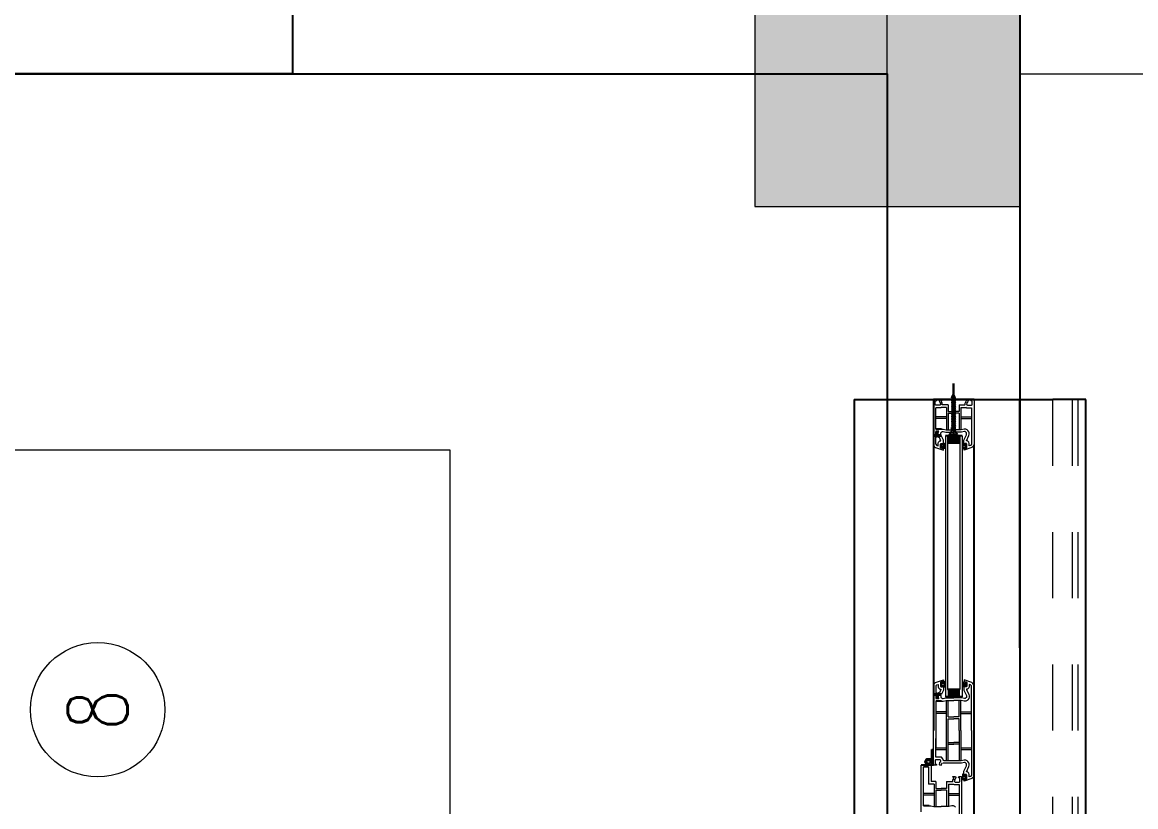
# Model space of a CAD drawing. Header units: metres. Extents: x -355 to 973, y -73 to 238.
# Drawn here: x 581.867 to 583.549, y 97.668 to 98.853 of the extents above; entities that cross this region are included whole.
import ezdxf

# ---------------------------------------------------------------- set-up
doc = ezdxf.new("R2010")
doc.units = ezdxf.units.M
doc.header["$LTSCALE"] = 3
doc.header["$MEASUREMENT"] = 0
for name, pattern in [('1', [30, 6, 6, 6, 6, 6]), ('202$0$HIDDEN', [0.375, 0.25, -0.125]), ('ACAD_ISO02W100', [15, 12, -3]), ('DASHED2', [0.375, 0.25, -0.125])]:
    doc.linetypes.add(name, pattern=pattern)
for name, color, linetype in [('01B', 10, 'Continuous'), ('4', 4, 'ACAD_ISO02W100'), ('5', 2, 'Continuous')]:
    doc.layers.add(name, color=color, linetype=linetype)
for name, color, linetype, lineweight in [('05', 21, 'Continuous', 5), ('15', 63, 'DASHED2', 15), ('alaem', 230, 'Continuous', 5)]:
    doc.layers.add(name, color=color, linetype=linetype, lineweight=lineweight)
doc.styles.add('Axe', font='romans.shx', dxfattribs={"width": 0.8, "height": 0.26})
doc.styles.get("Standard").update_dxf_attribs({"font": 'arial.ttf'})
doc.dimstyles.new('ahmad', dxfattribs={"dimtxt": 0.2, "dimasz": 0.1375, "dimexe": 0, "dimexo": 0.0625, "dimgap": 0.09, "dimtad": 0, "dimzin": 0, "dimdsep": 46, "dimtxsty": 'Standard', "dimblk": 'OBLIQUE', "dimcen": 0.09, "dimclrd": 245, "dimclrt": 61, "dimadec": 0, "dimazin": 0, "dimtfac": 1, "dimtofl": 0, "dimtmove": 0, "dimatfit": 3, "dimldrblk": 'OBLIQUE', "dimfxl": 0, "dimfxlon": 1, "dimtolj": 1, "dimtzin": 0, "dimlwd": 13, "dimarcsym": 0})

# ---------------------------------------------------------------- blocks, each defined once
blk = doc.blocks.new('tyhhy')
at = {"layer": '4', "linetype": '1'}
blk.add_lwpolyline([(266.0089, 183.29), (266.0089, 181.29), (263.6089, 181.29), (263.6089, 183.29)], close=True, dxfattribs=at)
blk = doc.blocks.new('fghhyh')
at = {"layer": 'alaem', "linetype": '1'}
h = blk.add_hatch(color=256, dxfattribs=at)
h.dxf.hatch_style = 1
h.paths.add_polyline_path([(280.3961, 190.2964), (280.3961, 190.6964), (279.9961, 190.6964), (279.9961, 190.2964)])
blk.add_lwpolyline([(279.9961, 190.6964), (279.9961, 190.2964), (280.3961, 190.2964), (280.3961, 190.6964)], close=True, dxfattribs=at)
blk = doc.blocks.new('_Oblique')
at = {"color": 0, "linetype": 'ByBlock', "lineweight": -2}
blk.add_line((-0.5, -0.5), (0.5, 0.5), dxfattribs=at)
blk = doc.blocks.new('*D813')
at = {"color": 245, "lineweight": 13, "transparency": 16777216}
for p, q in [((584.4788, 109.0516), (584.4788, 103.0313)), ((584.4788, 96.1745), (584.4788, 102.1948))]:
    blk.add_line(p, q, dxfattribs=at)
at = {"layer": 'Defpoints', "color": 0, "transparency": 16777216}
for p in [(583.3736, 109.0516), (583.3736, 96.1745), (584.4788, 96.1745)]:
    blk.add_point(p, dxfattribs=at)
at = {"color": 245, "lineweight": 13, "transparency": 16777216, "xscale": 0.1375, "yscale": 0.1375, "zscale": 0.1375}
for p, rotation in [((584.4788, 109.0516), 90), ((584.4788, 96.1745), 270)]:
    blk.add_blockref('_Oblique', p, dxfattribs=dict(at, rotation=rotation))
at = {"color": 61, "transparency": 16777216, "insert": (584.4788, 102.6131), "char_height": 0.2, "attachment_point": 5, "rotation": 90}
blk.add_mtext('\\A1;12.88', dxfattribs=at)
blk = doc.blocks.new('DSSSS')
at = {"layer": '05'}
for p, q in [((152.7604, -221.3864), (152.7604, -221.3872)), ((152.7604, -221.3872), (152.7664, -221.3872)), ((152.7664, -221.3872), (152.7664, -221.3863))]:
    blk.add_line(p, q, dxfattribs=at)
blk.add_lwpolyline([(152.7664, -221.3863), (152.7646, -221.3863), (152.7646, -221.384), (152.7657, -221.384), (152.7654, -221.383), (152.7617, -221.383), (152.7617, -221.3838), (152.7623, -221.3841), (152.763, -221.3847), (152.763, -221.3859), (152.7619, -221.3864), (152.7604, -221.3864)], dxfattribs=at)
blk = doc.blocks.new('ddd')
at = {"layer": '01B'}
for points in [[(1655.8293, 1003.8705), (1655.8184, 1003.8705), (1655.8184, 1003.889), (1655.8293, 1003.889)], [(1656.2018, 1003.8705), (1656.2127, 1003.8705), (1656.2127, 1003.889), (1656.2018, 1003.889)]]:
    blk.add_hatch(color=143, dxfattribs=at).paths.add_polyline_path(points)
at = {"layer": '01B', "color": 32}
for p in [(1655.7637, 1004.0793), (1655.7637, 1003.7293)]:
    blk.add_line(p, (1655.7637, 1004.0293), dxfattribs=at)
at = {"layer": '01B', "color": 143}
for p, q in [((1655.7637, 1003.9104), (1655.7637, 1003.8491)), ((1657.1951, 1003.9104), (1655.8322, 1003.9104)), ((1655.7608, 1003.8819), (1655.7555, 1003.8793)), ((1655.7608, 1003.8819), (1655.7587, 1003.8793)), ((1655.7621, 1003.8819), (1655.76, 1003.8793)), ((1655.7608, 1003.8819), (1655.7616, 1003.8813)), ((1655.7633, 1003.8819), (1655.7612, 1003.8793)), ((1655.7621, 1003.8819), (1655.7628, 1003.8813)), ((1655.7646, 1003.8819), (1655.7624, 1003.8793)), ((1655.7633, 1003.8819), (1655.7641, 1003.8813)), ((1655.7658, 1003.8819), (1655.7637, 1003.8793)), ((1655.7646, 1003.8819), (1655.7653, 1003.8813)), ((1655.7671, 1003.8819), (1655.7649, 1003.8793)), ((1655.7658, 1003.8819), (1655.7666, 1003.8813)), ((1655.7683, 1003.8819), (1655.7662, 1003.8793)), ((1655.7671, 1003.8819), (1655.7678, 1003.8813)), ((1655.7696, 1003.8819), (1655.7674, 1003.8793)), ((1655.7683, 1003.8819), (1655.769, 1003.8813)), ((1655.7708, 1003.8819), (1655.7687, 1003.8793)), ((1655.7696, 1003.8819), (1655.7703, 1003.8813)), ((1655.7721, 1003.8819), (1655.7699, 1003.8793)), ((1655.7708, 1003.8819), (1655.7715, 1003.8813)), ((1655.7733, 1003.8819), (1655.7712, 1003.8793)), ((1655.7721, 1003.8819), (1655.7728, 1003.8813)), ((1655.7745, 1003.8819), (1655.7724, 1003.8793)), ((1655.7733, 1003.8819), (1655.774, 1003.8813)), ((1655.7758, 1003.8819), (1655.7737, 1003.8793)), ((1655.7745, 1003.8819), (1655.7753, 1003.8813)), ((1655.777, 1003.8819), (1655.7749, 1003.8793)), ((1655.7758, 1003.8819), (1655.7765, 1003.8813)), ((1655.7783, 1003.8819), (1655.7762, 1003.8793)), ((1655.777, 1003.8819), (1655.7778, 1003.8813)), ((1655.7795, 1003.8819), (1655.7774, 1003.8793)), ((1655.7783, 1003.8819), (1655.779, 1003.8813)), ((1655.7808, 1003.8819), (1655.7786, 1003.8793)), ((1655.7795, 1003.8819), (1655.7803, 1003.8813)), ((1655.782, 1003.8819), (1655.7799, 1003.8793)), ((1655.7808, 1003.8819), (1655.7815, 1003.8813)), ((1655.7833, 1003.8819), (1655.7811, 1003.8793)), ((1655.782, 1003.8819), (1655.7827, 1003.8813)), ((1655.7845, 1003.8819), (1655.7824, 1003.8793)), ((1655.7833, 1003.8819), (1655.784, 1003.8813)), ((1655.7858, 1003.8819), (1655.7836, 1003.8793)), ((1655.7845, 1003.8819), (1655.7852, 1003.8813)), ((1655.787, 1003.8819), (1655.7849, 1003.8793)), ((1655.7858, 1003.8819), (1655.7865, 1003.8813)), ((1655.7882, 1003.8819), (1655.7861, 1003.8793)), ((1655.787, 1003.8819), (1655.7877, 1003.8813)), ((1655.7895, 1003.8819), (1655.7874, 1003.8793)), ((1655.7882, 1003.8819), (1655.789, 1003.8813)), ((1655.7907, 1003.8819), (1655.7886, 1003.8793)), ((1655.7895, 1003.8819), (1655.7902, 1003.8813)), ((1655.792, 1003.8819), (1655.7899, 1003.8793)), ((1655.7907, 1003.8819), (1655.7915, 1003.8813)), ((1655.7932, 1003.8819), (1655.7911, 1003.8793)), ((1655.792, 1003.8819), (1655.7927, 1003.8813)), ((1655.7945, 1003.8819), (1655.7923, 1003.8793)), ((1655.7932, 1003.8819), (1655.794, 1003.8813)), ((1655.7957, 1003.8819), (1655.7936, 1003.8793)), ((1655.7945, 1003.8819), (1655.7952, 1003.8813)), ((1655.797, 1003.8819), (1655.7948, 1003.8793)), ((1655.7957, 1003.8819), (1655.7965, 1003.8813)), ((1655.7982, 1003.8819), (1655.7961, 1003.8793)), ((1655.797, 1003.8819), (1655.7977, 1003.8813)), ((1655.7995, 1003.8819), (1655.7973, 1003.8793)), ((1655.7982, 1003.8819), (1655.7989, 1003.8813)), ((1655.8007, 1003.8819), (1655.7986, 1003.8793)), ((1655.7995, 1003.8819), (1655.8002, 1003.8813)), ((1655.8019, 1003.8819), (1655.7998, 1003.8793)), ((1655.8007, 1003.8819), (1655.8014, 1003.8813)), ((1655.8032, 1003.8819), (1655.8011, 1003.8793)), ((1655.8019, 1003.8819), (1655.8027, 1003.8813)), ((1655.8044, 1003.8819), (1655.8023, 1003.8793)), ((1655.8032, 1003.8819), (1655.8039, 1003.8813)), ((1655.8057, 1003.8819), (1655.8036, 1003.8793)), ((1655.8044, 1003.8819), (1655.8052, 1003.8813)), ((1655.8114, 1003.8819), (1655.8057, 1003.8819)), ((1655.8057, 1003.8819), (1655.8057, 1003.8793)), ((1655.8168, 1003.8855), (1655.8114, 1003.8819)), ((1655.8168, 1003.8855), (1655.8168, 1003.8803)), ((1655.8184, 1003.8923), (1655.8184, 1003.8672)), ((1655.8293, 1003.889), (1655.8293, 1003.8705)), ((1656.2018, 1003.889), (1656.2018, 1003.8705)), ((1656.2127, 1003.8923), (1656.2127, 1003.8672)), ((1655.7802, 1003.8793), (1655.7393, 1003.8793)), ((1655.7393, 1003.8793), (1655.8247, 1003.8793)), ((1655.7608, 1003.8768), (1655.7555, 1003.8793)), ((1655.7608, 1003.8768), (1655.7587, 1003.8793)), ((1655.7621, 1003.8768), (1655.76, 1003.8793)), ((1655.7608, 1003.8768), (1655.7616, 1003.8774)), ((1655.7633, 1003.8768), (1655.7612, 1003.8793)), ((1655.7621, 1003.8768), (1655.7628, 1003.8774)), ((1655.7646, 1003.8768), (1655.7624, 1003.8793)), ((1655.7633, 1003.8768), (1655.7641, 1003.8774)), ((1655.7658, 1003.8768), (1655.7637, 1003.8793)), ((1655.7646, 1003.8768), (1655.7653, 1003.8774)), ((1655.7671, 1003.8768), (1655.7649, 1003.8793)), ((1655.7658, 1003.8768), (1655.7666, 1003.8774)), ((1655.7683, 1003.8768), (1655.7662, 1003.8793)), ((1655.7671, 1003.8768), (1655.7678, 1003.8774)), ((1655.7696, 1003.8768), (1655.7674, 1003.8793)), ((1655.7683, 1003.8768), (1655.769, 1003.8774)), ((1655.7708, 1003.8768), (1655.7687, 1003.8793)), ((1655.7696, 1003.8768), (1655.7703, 1003.8774)), ((1655.7721, 1003.8768), (1655.7699, 1003.8793)), ((1655.7708, 1003.8768), (1655.7715, 1003.8774)), ((1655.7733, 1003.8768), (1655.7712, 1003.8793)), ((1655.7721, 1003.8768), (1655.7728, 1003.8774)), ((1655.7745, 1003.8768), (1655.7724, 1003.8793)), ((1655.7733, 1003.8768), (1655.774, 1003.8774)), ((1655.7758, 1003.8768), (1655.7737, 1003.8793)), ((1655.7745, 1003.8768), (1655.7753, 1003.8774)), ((1655.777, 1003.8768), (1655.7749, 1003.8793)), ((1655.7758, 1003.8768), (1655.7765, 1003.8774)), ((1655.7783, 1003.8768), (1655.7762, 1003.8793)), ((1655.777, 1003.8768), (1655.7778, 1003.8774)), ((1655.7795, 1003.8768), (1655.7774, 1003.8793)), ((1655.7783, 1003.8768), (1655.779, 1003.8774)), ((1655.7808, 1003.8768), (1655.7786, 1003.8793)), ((1655.7795, 1003.8768), (1655.7803, 1003.8774)), ((1655.782, 1003.8768), (1655.7799, 1003.8793)), ((1655.7808, 1003.8768), (1655.7815, 1003.8774)), ((1655.7833, 1003.8768), (1655.7811, 1003.8793)), ((1655.782, 1003.8768), (1655.7827, 1003.8774)), ((1655.7845, 1003.8768), (1655.7824, 1003.8793)), ((1655.7833, 1003.8768), (1655.784, 1003.8774)), ((1655.7858, 1003.8768), (1655.7836, 1003.8793)), ((1655.7845, 1003.8768), (1655.7852, 1003.8774)), ((1655.787, 1003.8768), (1655.7849, 1003.8793)), ((1655.7858, 1003.8768), (1655.7865, 1003.8774)), ((1655.7882, 1003.8768), (1655.7861, 1003.8793)), ((1655.787, 1003.8768), (1655.7877, 1003.8774)), ((1655.7895, 1003.8768), (1655.7874, 1003.8793)), ((1655.7882, 1003.8768), (1655.789, 1003.8774)), ((1655.7907, 1003.8768), (1655.7886, 1003.8793)), ((1655.7895, 1003.8768), (1655.7902, 1003.8774)), ((1655.792, 1003.8768), (1655.7899, 1003.8793)), ((1655.7907, 1003.8768), (1655.7915, 1003.8774)), ((1655.7932, 1003.8768), (1655.7911, 1003.8793)), ((1655.792, 1003.8768), (1655.7927, 1003.8774)), ((1655.7945, 1003.8768), (1655.7923, 1003.8793)), ((1655.7932, 1003.8768), (1655.794, 1003.8774)), ((1655.7957, 1003.8768), (1655.7936, 1003.8793)), ((1655.7945, 1003.8768), (1655.7952, 1003.8774)), ((1655.797, 1003.8768), (1655.7948, 1003.8793)), ((1655.7957, 1003.8768), (1655.7965, 1003.8774)), ((1655.7982, 1003.8768), (1655.7961, 1003.8793)), ((1655.797, 1003.8768), (1655.7977, 1003.8774)), ((1655.7995, 1003.8768), (1655.7973, 1003.8793)), ((1655.7982, 1003.8768), (1655.7989, 1003.8774)), ((1655.8007, 1003.8768), (1655.7986, 1003.8793)), ((1655.7995, 1003.8768), (1655.8002, 1003.8774)), ((1655.8019, 1003.8768), (1655.7998, 1003.8793)), ((1655.8007, 1003.8768), (1655.8014, 1003.8774)), ((1655.8032, 1003.8768), (1655.8011, 1003.8793)), ((1655.8019, 1003.8768), (1655.8027, 1003.8774)), ((1655.8044, 1003.8768), (1655.8023, 1003.8793)), ((1655.8032, 1003.8768), (1655.8039, 1003.8774)), ((1655.8057, 1003.8768), (1655.8036, 1003.8793)), ((1655.8044, 1003.8768), (1655.8052, 1003.8774)), ((1655.8057, 1003.8768), (1655.8057, 1003.8793)), ((1655.8114, 1003.8768), (1655.8057, 1003.8768)), ((1655.8168, 1003.8732), (1655.8114, 1003.8768)), ((1655.8168, 1003.8803), (1655.8147, 1003.8803)), ((1655.8147, 1003.8803), (1655.8147, 1003.8793)), ((1655.8147, 1003.8784), (1655.8147, 1003.8793)), ((1655.8168, 1003.8784), (1655.8147, 1003.8784)), ((1655.8168, 1003.8732), (1655.8168, 1003.8784)), ((1655.7637, 1003.8491), (1656.2637, 1003.8491)), ((1655.8082, 1003.8614), (1655.8082, 1003.8529)), ((1655.8119, 1003.8571), (1655.8119, 1003.8529)), ((1655.8123, 1003.8555), (1655.8122, 1003.8549)), ((1655.8174, 1003.8607), (1655.8174, 1003.8566)), ((1655.8174, 1003.8529), (1655.8174, 1003.8491)), ((1655.8189, 1003.8572), (1655.8178, 1003.8551)), ((1655.8181, 1003.8545), (1655.8189, 1003.8529)), ((1655.8189, 1003.8615), (1655.8189, 1003.8572)), ((1655.8189, 1003.8529), (1655.8189, 1003.8491)), ((1655.8209, 1003.8581), (1655.8193, 1003.8551)), ((1655.8193, 1003.8551), (1655.8204, 1003.8529)), ((1656.2065, 1003.8581), (1656.2081, 1003.8551)), ((1656.2081, 1003.8551), (1656.207, 1003.8529)), ((1656.2084, 1003.8615), (1656.2084, 1003.8572)), ((1656.2084, 1003.8572), (1656.2095, 1003.8551)), ((1656.2092, 1003.8545), (1656.2084, 1003.8529)), ((1656.2084, 1003.8529), (1656.2084, 1003.8491)), ((1656.2099, 1003.8607), (1656.2099, 1003.8566)), ((1656.2099, 1003.8529), (1656.2099, 1003.8491)), ((1656.215, 1003.8555), (1656.2152, 1003.8549)), ((1656.2154, 1003.8571), (1656.2154, 1003.8529)), ((1656.2192, 1003.8614), (1656.2192, 1003.8529)), ((1656.2921, 1003.8467), (1656.2921, 1003.8491)), ((1656.3159, 1003.8491), (1656.3159, 1003.8467)), ((1656.3159, 1003.8467), (1656.2921, 1003.8467)), ((1656.3159, 1003.8456), (1656.3159, 1003.8304)), ((1656.3185, 1003.8418), (1656.3185, 1003.8342)), ((1656.3774, 1003.8427), (1656.3774, 1003.8342))]:
    blk.add_line(p, q, dxfattribs=at)
for radius in [0.00477, 0.00274]:
    blk.add_circle((1656.3109, 1003.8416), radius, dxfattribs=at)
at = {"layer": '05', "color": 143}
for p, q in [((1655.7637, 1003.9064), (1655.7637, 1003.9104)), ((1655.7651, 1003.9057), (1655.7637, 1003.9064)), ((1655.7637, 1003.9013), (1655.7651, 1003.9014)), ((1655.7637, 1003.8972), (1655.7637, 1003.9013)), ((1655.7652, 1003.8989), (1655.7647, 1003.8984)), ((1655.7656, 1003.9063), (1655.7651, 1003.9057)), ((1655.7651, 1003.9014), (1655.7689, 1003.8999)), ((1655.7689, 1003.8971), (1655.7652, 1003.8989)), ((1655.7667, 1003.9078), (1655.7656, 1003.9073)), ((1655.7656, 1003.9073), (1655.7656, 1003.9063)), ((1655.771, 1003.9078), (1655.7667, 1003.9078)), ((1655.7687, 1003.8985), (1655.7678, 1003.899)), ((1655.7678, 1003.899), (1655.7683, 1003.8988)), ((1655.7683, 1003.8988), (1655.7687, 1003.8985)), ((1655.7689, 1003.8999), (1655.7702, 1003.8991)), ((1655.7702, 1003.8991), (1655.7715, 1003.8997)), ((1655.7716, 1003.9077), (1655.771, 1003.9078)), ((1655.7715, 1003.8997), (1655.7722, 1003.9006)), ((1655.7722, 1003.9067), (1655.7716, 1003.9077)), ((1655.7722, 1003.9006), (1655.7722, 1003.9067)), ((1655.7752, 1003.8982), (1655.776, 1003.8993)), ((1655.776, 1003.8993), (1655.776, 1003.9066)), ((1655.776, 1003.9066), (1655.8311, 1003.9066)), ((1655.7896, 1003.8904), (1655.7896, 1003.9066)), ((1655.7921, 1003.8904), (1655.7921, 1003.9066)), ((1655.8093, 1003.8999), (1655.8082, 1003.898)), ((1655.8103, 1003.9011), (1655.8093, 1003.8999)), ((1655.8122, 1003.9024), (1655.8103, 1003.9011)), ((1655.814, 1003.903), (1655.8122, 1003.9024)), ((1655.816, 1003.9031), (1655.814, 1003.903)), ((1655.818, 1003.9027), (1655.816, 1003.9031)), ((1655.8257, 1003.899), (1655.818, 1003.9027)), ((1655.8261, 1003.899), (1655.8257, 1003.899)), ((1655.8282, 1003.9026), (1655.8261, 1003.9005)), ((1655.8261, 1003.9005), (1655.8261, 1003.899)), ((1655.8301, 1003.9033), (1655.8282, 1003.9026)), ((1655.8334, 1003.9033), (1655.8301, 1003.9033)), ((1655.8311, 1003.9066), (1655.8323, 1003.9058)), ((1655.8323, 1003.9058), (1655.8328, 1003.9052)), ((1655.8328, 1003.9052), (1655.8334, 1003.9033)), ((1656.1945, 1003.9052), (1656.1939, 1003.9033)), ((1656.1939, 1003.9033), (1656.1973, 1003.9033)), ((1656.195, 1003.9058), (1656.1945, 1003.9052)), ((1656.1962, 1003.9066), (1656.195, 1003.9058)), ((1656.2637, 1003.9066), (1656.1962, 1003.9066)), ((1656.1973, 1003.9033), (1656.1992, 1003.9026)), ((1656.1992, 1003.9026), (1656.2012, 1003.9005)), ((1656.2012, 1003.9005), (1656.2012, 1003.899)), ((1656.2012, 1003.899), (1656.2017, 1003.899)), ((1656.2017, 1003.899), (1656.2093, 1003.9027)), ((1656.2093, 1003.9027), (1656.2113, 1003.9031)), ((1656.2113, 1003.9031), (1656.2133, 1003.903)), ((1656.2133, 1003.903), (1656.2152, 1003.9024)), ((1656.2152, 1003.9024), (1656.217, 1003.9011)), ((1656.217, 1003.9011), (1656.218, 1003.8999)), ((1656.218, 1003.8999), (1656.2192, 1003.898)), ((1656.2352, 1003.8904), (1656.2352, 1003.9066)), ((1656.2377, 1003.8904), (1656.2377, 1003.9066)), ((1656.2637, 1003.9104), (1656.3322, 1003.9104)), ((1656.2637, 1003.9066), (1656.3311, 1003.9066)), ((1656.2896, 1003.8904), (1656.2896, 1003.9066)), ((1656.2921, 1003.8904), (1656.2921, 1003.9066)), ((1656.3093, 1003.8999), (1656.3082, 1003.898)), ((1656.3103, 1003.9011), (1656.3093, 1003.8999)), ((1656.3122, 1003.9024), (1656.3103, 1003.9011)), ((1656.314, 1003.903), (1656.3122, 1003.9024)), ((1656.3138, 1003.8989), (1656.313, 1003.8983)), ((1656.3147, 1003.8992), (1656.3138, 1003.8989)), ((1656.316, 1003.9031), (1656.314, 1003.903)), ((1656.3157, 1003.8993), (1656.3147, 1003.8992)), ((1656.3168, 1003.899), (1656.3157, 1003.8993)), ((1656.318, 1003.9027), (1656.316, 1003.9031)), ((1656.3248, 1003.8951), (1656.3168, 1003.899)), ((1656.3257, 1003.899), (1656.318, 1003.9027)), ((1656.3261, 1003.899), (1656.3257, 1003.899)), ((1656.3282, 1003.9026), (1656.3261, 1003.9005)), ((1656.3261, 1003.9005), (1656.3261, 1003.899)), ((1656.3301, 1003.9033), (1656.3282, 1003.9026)), ((1656.3303, 1003.8993), (1656.3299, 1003.8989)), ((1656.3299, 1003.8989), (1656.3299, 1003.8964)), ((1656.3334, 1003.9033), (1656.3301, 1003.9033)), ((1656.3308, 1003.8995), (1656.3303, 1003.8993)), ((1656.3365, 1003.8995), (1656.3308, 1003.8995)), ((1656.3311, 1003.9066), (1656.3323, 1003.9058)), ((1656.3322, 1003.9104), (1656.3349, 1003.9087)), ((1656.3323, 1003.9058), (1656.3328, 1003.9052)), ((1656.3328, 1003.9052), (1656.3334, 1003.9033)), ((1656.3349, 1003.9087), (1656.3362, 1003.907)), ((1656.3362, 1003.907), (1656.3401, 1003.8953)), ((1656.3369, 1003.8993), (1656.3365, 1003.8995)), ((1656.3372, 1003.8989), (1656.3369, 1003.8993)), ((1656.3378, 1003.8966), (1656.3372, 1003.8989)), ((1655.764, 1003.897), (1655.7637, 1003.8972)), ((1655.7646, 1003.8971), (1655.764, 1003.897)), ((1655.7647, 1003.8984), (1655.7646, 1003.8971)), ((1655.7701, 1003.8971), (1655.7689, 1003.8971)), ((1655.7712, 1003.8971), (1655.7701, 1003.8971)), ((1655.7715, 1003.8967), (1655.7712, 1003.8971)), ((1655.7715, 1003.8878), (1655.7715, 1003.8967)), ((1655.7715, 1003.8878), (1655.7817, 1003.8878)), ((1655.7754, 1003.8979), (1655.7752, 1003.8982)), ((1655.7754, 1003.8904), (1655.7754, 1003.8979)), ((1655.7754, 1003.8904), (1655.8091, 1003.8904)), ((1655.7817, 1003.8878), (1655.7817, 1003.8797)), ((1655.7842, 1003.8878), (1655.8091, 1003.8878)), ((1655.7842, 1003.8878), (1655.7842, 1003.8797)), ((1655.8082, 1003.898), (1655.8081, 1003.8954)), ((1655.8081, 1003.8954), (1655.8091, 1003.891)), ((1655.8091, 1003.891), (1655.8091, 1003.8841)), ((1655.8091, 1003.8841), (1655.8091, 1003.8797)), ((1656.2192, 1003.8954), (1656.2182, 1003.891)), ((1656.2182, 1003.891), (1656.2182, 1003.8841)), ((1656.2637, 1003.8904), (1656.2182, 1003.8904)), ((1656.2431, 1003.8878), (1656.2182, 1003.8878)), ((1656.2182, 1003.8841), (1656.2182, 1003.8797)), ((1656.2192, 1003.898), (1656.2192, 1003.8954)), ((1656.2431, 1003.8878), (1656.2431, 1003.8797)), ((1656.2637, 1003.8878), (1656.2457, 1003.8878)), ((1656.2457, 1003.8878), (1656.2457, 1003.8797)), ((1656.2637, 1003.8904), (1656.3091, 1003.8904)), ((1656.2637, 1003.8878), (1656.3091, 1003.8878)), ((1656.2817, 1003.8878), (1656.2817, 1003.8797)), ((1656.2842, 1003.8878), (1656.2842, 1003.8797)), ((1656.3082, 1003.898), (1656.3081, 1003.8954)), ((1656.3081, 1003.8954), (1656.3091, 1003.891)), ((1656.3091, 1003.891), (1656.3091, 1003.8833)), ((1656.3091, 1003.8833), (1656.3091, 1003.865)), ((1656.3124, 1003.8976), (1656.3119, 1003.8969)), ((1656.3119, 1003.8969), (1656.3119, 1003.8958)), ((1656.3119, 1003.8958), (1656.3129, 1003.8914)), ((1656.313, 1003.8983), (1656.3124, 1003.8976)), ((1656.3129, 1003.8914), (1656.3129, 1003.8833)), ((1656.3129, 1003.8833), (1656.3129, 1003.8632)), ((1656.3312, 1003.8951), (1656.3248, 1003.8951)), ((1656.3296, 1003.8939), (1656.3296, 1003.8929)), ((1656.3296, 1003.8929), (1656.3373, 1003.8929)), ((1656.3299, 1003.8964), (1656.3313, 1003.8958)), ((1656.3316, 1003.8953), (1656.3312, 1003.8951)), ((1656.3313, 1003.8958), (1656.3316, 1003.8955)), ((1656.3316, 1003.8955), (1656.3316, 1003.8953)), ((1656.3362, 1003.8953), (1656.3362, 1003.8957)), ((1656.3362, 1003.8957), (1656.3369, 1003.8957)), ((1656.3401, 1003.8953), (1656.3362, 1003.8953)), ((1656.3369, 1003.8957), (1656.3375, 1003.8958)), ((1656.3373, 1003.8929), (1656.3373, 1003.894)), ((1656.3375, 1003.8958), (1656.3377, 1003.8962)), ((1656.3377, 1003.8962), (1656.3378, 1003.8966)), ((1656.3588, 1003.8717), (1656.3588, 1003.8879)), ((1656.3614, 1003.8717), (1656.3614, 1003.8879)), ((1655.7715, 1003.8716), (1655.7817, 1003.8716)), ((1655.7715, 1003.8716), (1655.7715, 1003.8628)), ((1655.7754, 1003.8691), (1655.8091, 1003.8691)), ((1655.7754, 1003.8691), (1655.7754, 1003.8615)), ((1655.7817, 1003.8716), (1655.7817, 1003.8797)), ((1655.7842, 1003.8716), (1655.7842, 1003.8797)), ((1655.7842, 1003.8716), (1655.8091, 1003.8716)), ((1655.7896, 1003.8691), (1655.7896, 1003.8529)), ((1655.7921, 1003.8691), (1655.7921, 1003.8529)), ((1655.8081, 1003.864), (1655.8091, 1003.8685)), ((1655.8091, 1003.8754), (1655.8091, 1003.8797)), ((1655.8091, 1003.8685), (1655.8091, 1003.8754)), ((1655.8119, 1003.8636), (1655.8129, 1003.868)), ((1655.8129, 1003.8754), (1655.8129, 1003.8797)), ((1655.8129, 1003.868), (1655.8129, 1003.8754)), ((1655.8296, 1003.8656), (1655.8296, 1003.8665)), ((1655.8296, 1003.8665), (1655.8373, 1003.8665)), ((1655.8373, 1003.8665), (1655.8373, 1003.8654)), ((1656.1977, 1003.8665), (1656.19, 1003.8665)), ((1656.19, 1003.8665), (1656.19, 1003.8654)), ((1656.1977, 1003.8656), (1656.1977, 1003.8665)), ((1656.2144, 1003.8754), (1656.2144, 1003.8797)), ((1656.2144, 1003.868), (1656.2144, 1003.8754)), ((1656.2154, 1003.8636), (1656.2144, 1003.868)), ((1656.2182, 1003.8754), (1656.2182, 1003.8797)), ((1656.2182, 1003.8685), (1656.2182, 1003.8754)), ((1656.2431, 1003.8716), (1656.2182, 1003.8716)), ((1656.3091, 1003.8691), (1656.2182, 1003.8691)), ((1656.2192, 1003.864), (1656.2182, 1003.8685)), ((1656.2352, 1003.8691), (1656.2352, 1003.8529)), ((1656.2377, 1003.8691), (1656.2377, 1003.8529)), ((1656.2431, 1003.8716), (1656.2431, 1003.8797)), ((1656.2457, 1003.8716), (1656.2457, 1003.8797)), ((1656.3091, 1003.8716), (1656.2457, 1003.8716)), ((1656.2817, 1003.8716), (1656.2817, 1003.8797)), ((1656.2842, 1003.8716), (1656.2842, 1003.8797)), ((1656.2896, 1003.8529), (1656.2896, 1003.8691)), ((1656.2921, 1003.8529), (1656.2921, 1003.8691)), ((1656.3408, 1003.8691), (1656.3509, 1003.8691)), ((1656.3446, 1003.8717), (1656.3783, 1003.8717)), ((1656.3509, 1003.8691), (1656.3509, 1003.861)), ((1656.3534, 1003.8691), (1656.3783, 1003.8691)), ((1656.3534, 1003.8691), (1656.3534, 1003.861)), ((1655.764, 1003.8625), (1655.7637, 1003.8623)), ((1655.7637, 1003.8623), (1655.7637, 1003.8581)), ((1655.7637, 1003.8581), (1655.7651, 1003.858)), ((1655.7651, 1003.8537), (1655.7637, 1003.8531)), ((1655.7637, 1003.8531), (1655.7637, 1003.8491)), ((1655.8174, 1003.8491), (1655.7637, 1003.8491)), ((1655.7646, 1003.8623), (1655.764, 1003.8625)), ((1655.7647, 1003.8611), (1655.7646, 1003.8623)), ((1655.7652, 1003.8606), (1655.7647, 1003.8611)), ((1655.7651, 1003.858), (1655.7689, 1003.8595)), ((1655.7656, 1003.8532), (1655.7651, 1003.8537)), ((1655.7689, 1003.8624), (1655.7652, 1003.8606)), ((1655.7656, 1003.8521), (1655.7656, 1003.8532)), ((1655.7667, 1003.8516), (1655.7656, 1003.8521)), ((1655.771, 1003.8516), (1655.7667, 1003.8516)), ((1655.7687, 1003.8609), (1655.7678, 1003.8604)), ((1655.7678, 1003.8604), (1655.7683, 1003.8606)), ((1655.7683, 1003.8606), (1655.7687, 1003.8609)), ((1655.7701, 1003.8623), (1655.7689, 1003.8624)), ((1655.7689, 1003.8595), (1655.7702, 1003.8603)), ((1655.7712, 1003.8623), (1655.7701, 1003.8623)), ((1655.7702, 1003.8603), (1655.7715, 1003.8597)), ((1655.7716, 1003.8517), (1655.771, 1003.8516)), ((1655.7715, 1003.8628), (1655.7712, 1003.8623)), ((1655.7715, 1003.8597), (1655.7722, 1003.8589)), ((1655.7722, 1003.8528), (1655.7716, 1003.8517)), ((1655.7722, 1003.8589), (1655.7722, 1003.8528)), ((1655.7754, 1003.8615), (1655.7752, 1003.8613)), ((1655.7752, 1003.8613), (1655.776, 1003.8601)), ((1655.776, 1003.8601), (1655.776, 1003.8529)), ((1655.8082, 1003.8529), (1655.776, 1003.8529)), ((1655.8082, 1003.8614), (1655.8081, 1003.864)), ((1655.8119, 1003.8626), (1655.8119, 1003.8636)), ((1655.8124, 1003.8618), (1655.8119, 1003.8626)), ((1655.814, 1003.8565), (1655.8119, 1003.8571)), ((1655.8174, 1003.8529), (1655.8119, 1003.8529)), ((1655.8143, 1003.8543), (1655.8122, 1003.8549)), ((1655.8144, 1003.8549), (1655.8123, 1003.8555)), ((1655.813, 1003.8611), (1655.8124, 1003.8618)), ((1655.8138, 1003.8605), (1655.813, 1003.8611)), ((1655.8147, 1003.8603), (1655.8138, 1003.8605)), ((1655.816, 1003.8563), (1655.814, 1003.8565)), ((1655.8165, 1003.8541), (1655.8143, 1003.8543)), ((1655.8164, 1003.8547), (1655.8144, 1003.8549)), ((1655.8157, 1003.8602), (1655.8147, 1003.8603)), ((1655.8168, 1003.8604), (1655.8157, 1003.8602)), ((1655.8174, 1003.8566), (1655.816, 1003.8563)), ((1655.8178, 1003.8551), (1655.8164, 1003.8547)), ((1655.8181, 1003.8545), (1655.8165, 1003.8541)), ((1655.8174, 1003.8607), (1655.8168, 1003.8604)), ((1655.8248, 1003.8643), (1655.8189, 1003.8615)), ((1655.8322, 1003.8491), (1655.8189, 1003.8491)), ((1655.8311, 1003.8529), (1655.8204, 1003.8529)), ((1655.8257, 1003.8605), (1655.8209, 1003.8581)), ((1655.8312, 1003.8643), (1655.8248, 1003.8643)), ((1655.8261, 1003.8605), (1655.8257, 1003.8605)), ((1655.8261, 1003.859), (1655.8261, 1003.8605)), ((1655.8282, 1003.8568), (1655.8261, 1003.859)), ((1655.8301, 1003.8561), (1655.8282, 1003.8568)), ((1655.8299, 1003.863), (1655.8313, 1003.8637)), ((1655.8299, 1003.8605), (1655.8299, 1003.863)), ((1655.8303, 1003.8601), (1655.8299, 1003.8605)), ((1655.8334, 1003.8561), (1655.8301, 1003.8561)), ((1655.8308, 1003.8599), (1655.8303, 1003.8601)), ((1655.8365, 1003.8599), (1655.8308, 1003.8599)), ((1655.8311, 1003.8529), (1655.8323, 1003.8536)), ((1655.8316, 1003.8641), (1655.8312, 1003.8643)), ((1655.8313, 1003.8637), (1655.8316, 1003.8639)), ((1655.8316, 1003.8639), (1655.8316, 1003.8641)), ((1655.8322, 1003.8491), (1655.8349, 1003.8507)), ((1655.8323, 1003.8536), (1655.8328, 1003.8543)), ((1655.8328, 1003.8543), (1655.8334, 1003.8561)), ((1655.8349, 1003.8507), (1655.8362, 1003.8524)), ((1655.8362, 1003.8524), (1655.8401, 1003.8641)), ((1655.8401, 1003.8641), (1655.8362, 1003.8641)), ((1655.8362, 1003.8641), (1655.8362, 1003.8638)), ((1655.8362, 1003.8638), (1655.8369, 1003.8638)), ((1655.8369, 1003.8602), (1655.8365, 1003.8599)), ((1655.8369, 1003.8638), (1655.8375, 1003.8637)), ((1655.8372, 1003.8605), (1655.8369, 1003.8602)), ((1655.8378, 1003.8628), (1655.8372, 1003.8605)), ((1655.8375, 1003.8637), (1655.8377, 1003.8632)), ((1655.8377, 1003.8632), (1655.8378, 1003.8628)), ((1656.1911, 1003.8524), (1656.1872, 1003.8641)), ((1656.1872, 1003.8641), (1656.1911, 1003.8641)), ((1656.1896, 1003.8632), (1656.1895, 1003.8628)), ((1656.1895, 1003.8628), (1656.1902, 1003.8605)), ((1656.1899, 1003.8637), (1656.1896, 1003.8632)), ((1656.1904, 1003.8638), (1656.1899, 1003.8637)), ((1656.1902, 1003.8605), (1656.1905, 1003.8602)), ((1656.1911, 1003.8638), (1656.1904, 1003.8638)), ((1656.1905, 1003.8602), (1656.1908, 1003.8599)), ((1656.1908, 1003.8599), (1656.1965, 1003.8599)), ((1656.1911, 1003.8641), (1656.1911, 1003.8638)), ((1656.1924, 1003.8507), (1656.1911, 1003.8524)), ((1656.1951, 1003.8491), (1656.1924, 1003.8507)), ((1656.1945, 1003.8543), (1656.1939, 1003.8561)), ((1656.1939, 1003.8561), (1656.1973, 1003.8561)), ((1656.195, 1003.8536), (1656.1945, 1003.8543)), ((1656.1962, 1003.8529), (1656.195, 1003.8536)), ((1656.1951, 1003.8491), (1656.2084, 1003.8491)), ((1656.1957, 1003.8641), (1656.1961, 1003.8643)), ((1656.1957, 1003.8639), (1656.1957, 1003.8641)), ((1656.196, 1003.8637), (1656.1957, 1003.8639)), ((1656.1974, 1003.863), (1656.196, 1003.8637)), ((1656.1961, 1003.8643), (1656.2025, 1003.8643)), ((1656.1962, 1003.8529), (1656.207, 1003.8529)), ((1656.1965, 1003.8599), (1656.197, 1003.8601)), ((1656.197, 1003.8601), (1656.1974, 1003.8605)), ((1656.1973, 1003.8561), (1656.1992, 1003.8568)), ((1656.1974, 1003.8605), (1656.1974, 1003.863)), ((1656.1992, 1003.8568), (1656.2012, 1003.859)), ((1656.2012, 1003.859), (1656.2012, 1003.8605)), ((1656.2012, 1003.8605), (1656.2017, 1003.8605)), ((1656.2017, 1003.8605), (1656.2065, 1003.8581)), ((1656.2025, 1003.8643), (1656.2084, 1003.8615)), ((1656.2092, 1003.8545), (1656.2109, 1003.8541)), ((1656.2095, 1003.8551), (1656.2109, 1003.8547)), ((1656.2099, 1003.8607), (1656.2106, 1003.8604)), ((1656.2099, 1003.8566), (1656.2113, 1003.8563)), ((1656.2099, 1003.8529), (1656.2154, 1003.8529)), ((1656.2099, 1003.8491), (1656.2637, 1003.8491)), ((1656.2106, 1003.8604), (1656.2116, 1003.8602)), ((1656.2109, 1003.8547), (1656.2129, 1003.8549)), ((1656.2109, 1003.8541), (1656.213, 1003.8543)), ((1656.2113, 1003.8563), (1656.2133, 1003.8565)), ((1656.2116, 1003.8602), (1656.2126, 1003.8603)), ((1656.2126, 1003.8603), (1656.2135, 1003.8605)), ((1656.2129, 1003.8549), (1656.215, 1003.8555)), ((1656.213, 1003.8543), (1656.2152, 1003.8549)), ((1656.2133, 1003.8565), (1656.2154, 1003.8571)), ((1656.2135, 1003.8605), (1656.2143, 1003.8611)), ((1656.2143, 1003.8611), (1656.2149, 1003.8618)), ((1656.2149, 1003.8618), (1656.2154, 1003.8626)), ((1656.2154, 1003.8626), (1656.2154, 1003.8636)), ((1656.2192, 1003.8614), (1656.2192, 1003.864)), ((1656.2192, 1003.8529), (1656.2896, 1003.8529)), ((1656.3159, 1003.8491), (1656.2637, 1003.8491)), ((1656.3038, 1003.8529), (1656.2754, 1003.8529)), ((1656.3064, 1003.8635), (1656.3038, 1003.8611)), ((1656.3038, 1003.8611), (1656.3038, 1003.8529)), ((1656.3087, 1003.8641), (1656.3064, 1003.8635)), ((1656.3083, 1003.86), (1656.3076, 1003.8594)), ((1656.3076, 1003.8594), (1656.3076, 1003.8528)), ((1656.3076, 1003.8528), (1656.3079, 1003.8522)), ((1656.3079, 1003.8522), (1656.3083, 1003.8519)), ((1656.3092, 1003.8603), (1656.3083, 1003.86)), ((1656.3083, 1003.8519), (1656.3138, 1003.8519)), ((1656.3091, 1003.8641), (1656.3087, 1003.8641)), ((1656.3102, 1003.8603), (1656.3092, 1003.8603)), ((1656.3114, 1003.859), (1656.3102, 1003.8603)), ((1656.3154, 1003.8583), (1656.3114, 1003.859)), ((1656.3129, 1003.8623), (1656.3132, 1003.8616)), ((1656.3132, 1003.8616), (1656.3139, 1003.8611)), ((1656.3138, 1003.8519), (1656.3142, 1003.8521)), ((1656.3139, 1003.8611), (1656.3146, 1003.8606)), ((1656.3142, 1003.8521), (1656.3144, 1003.8526)), ((1656.3144, 1003.8533), (1656.3147, 1003.8536)), ((1656.3144, 1003.8526), (1656.3144, 1003.8533)), ((1656.3146, 1003.8606), (1656.3154, 1003.8612)), ((1656.3147, 1003.8536), (1656.3157, 1003.8536)), ((1656.3154, 1003.8612), (1656.316, 1003.8616)), ((1656.316, 1003.8587), (1656.3154, 1003.8583)), ((1656.3157, 1003.8536), (1656.3159, 1003.8532)), ((1656.3159, 1003.8532), (1656.3159, 1003.8491)), ((1656.316, 1003.8616), (1656.316, 1003.8587)), ((1656.3408, 1003.8529), (1656.3408, 1003.8456)), ((1656.3408, 1003.8529), (1656.3509, 1003.8529)), ((1656.3446, 1003.8504), (1656.3446, 1003.8418)), ((1656.3446, 1003.8504), (1656.3783, 1003.8504)), ((1656.3509, 1003.8529), (1656.3509, 1003.861)), ((1656.3534, 1003.8529), (1656.3534, 1003.861)), ((1656.3534, 1003.8529), (1656.3783, 1003.8529)), ((1656.3588, 1003.8504), (1656.3588, 1003.8342)), ((1656.3614, 1003.8504), (1656.3614, 1003.8342)), ((1656.3773, 1003.8453), (1656.3783, 1003.8498)), ((1656.3783, 1003.8567), (1656.3783, 1003.861)), ((1656.3783, 1003.8498), (1656.3783, 1003.8567)), ((1656.3159, 1003.8456), (1656.3408, 1003.8456)), ((1656.3185, 1003.8418), (1656.3446, 1003.8418)), ((1656.3774, 1003.8342), (1656.3185, 1003.8342)), ((1656.3774, 1003.8427), (1656.3773, 1003.8453)), ((1656.3866, 1003.8304), (1656.3159, 1003.8304))]:
    blk.add_line(p, q, dxfattribs=at)
at = {"layer": '05', "color": 107}
for p, q in [((1655.8184, 1003.8923), (1656.2127, 1003.8923)), ((1655.8184, 1003.889), (1656.2018, 1003.889)), ((1655.8184, 1003.8705), (1656.2018, 1003.8705)), ((1655.8184, 1003.8672), (1656.2127, 1003.8672))]:
    blk.add_line(p, q, dxfattribs=at)
at = {"layer": '05', "color": 143}
for points in [[(1655.7637, 1003.9104), (1655.8322, 1003.9104), (1655.8349, 1003.9087), (1655.8362, 1003.907), (1655.8401, 1003.8953), (1655.8362, 1003.8953), (1655.8362, 1003.8957), (1655.8369, 1003.8957), (1655.8375, 1003.8958), (1655.8377, 1003.8962), (1655.8378, 1003.8966), (1655.8372, 1003.8989), (1655.8369, 1003.8993), (1655.8365, 1003.8995), (1655.8308, 1003.8995), (1655.8303, 1003.8993), (1655.8299, 1003.8989), (1655.8299, 1003.8964), (1655.8313, 1003.8958), (1655.8316, 1003.8955), (1655.8316, 1003.8953), (1655.8312, 1003.8951), (1655.8248, 1003.8951), (1655.8168, 1003.899), (1655.8157, 1003.8993), (1655.8147, 1003.8992), (1655.8138, 1003.8989), (1655.813, 1003.8983), (1655.8124, 1003.8976), (1655.8119, 1003.8969), (1655.8119, 1003.8958), (1655.8129, 1003.8914), (1655.8129, 1003.8841), (1655.8129, 1003.8797)], [(1656.2637, 1003.9104), (1656.1951, 1003.9104), (1656.1924, 1003.9087), (1656.1911, 1003.907), (1656.1872, 1003.8953), (1656.1911, 1003.8953), (1656.1911, 1003.8957), (1656.1904, 1003.8957), (1656.1899, 1003.8958), (1656.1896, 1003.8962), (1656.1895, 1003.8966), (1656.1902, 1003.8989), (1656.1905, 1003.8993), (1656.1908, 1003.8995), (1656.1965, 1003.8995), (1656.197, 1003.8993), (1656.1974, 1003.8989), (1656.1974, 1003.8964), (1656.196, 1003.8958), (1656.1957, 1003.8955), (1656.1957, 1003.8953), (1656.1961, 1003.8951), (1656.2025, 1003.8951), (1656.2106, 1003.899), (1656.2116, 1003.8993), (1656.2126, 1003.8992), (1656.2135, 1003.8989), (1656.2143, 1003.8983), (1656.2149, 1003.8976), (1656.2154, 1003.8969), (1656.2154, 1003.8958), (1656.2144, 1003.8914), (1656.2144, 1003.8841), (1656.2144, 1003.8797)], [(1656.3373, 1003.894), (1656.3349, 1003.894), (1656.3349, 1003.8969), (1656.3364, 1003.8969), (1656.336, 1003.8982), (1656.3312, 1003.8982), (1656.3312, 1003.8972), (1656.332, 1003.8969), (1656.3329, 1003.8961), (1656.3329, 1003.8945), (1656.3315, 1003.8939), (1656.3296, 1003.8939)], [(1656.3329, 1003.8917), (1656.4015, 1003.8917)], [(1656.3408, 1003.8691), (1656.3408, 1003.878), (1656.3404, 1003.8784), (1656.3393, 1003.8784), (1656.3381, 1003.8784), (1656.3344, 1003.8802), (1656.3339, 1003.8797), (1656.3338, 1003.8785), (1656.3333, 1003.8783), (1656.3329, 1003.8785), (1656.3329, 1003.8826), (1656.3343, 1003.8828), (1656.3381, 1003.8813), (1656.3394, 1003.8805), (1656.3408, 1003.881), (1656.3414, 1003.8819), (1656.3414, 1003.888), (1656.3409, 1003.889), (1656.3403, 1003.8891), (1656.336, 1003.8891), (1656.3348, 1003.8887), (1656.3348, 1003.8876), (1656.3343, 1003.8871), (1656.3329, 1003.8877), (1656.3329, 1003.8917)], [(1656.3446, 1003.8717), (1656.3446, 1003.8792), (1656.3444, 1003.8795), (1656.3452, 1003.8806), (1656.3452, 1003.8879), (1656.4004, 1003.8879)], [(1656.3795, 1003.8825), (1656.3785, 1003.8812), (1656.3774, 1003.8794), (1656.3773, 1003.8768), (1656.3783, 1003.8723), (1656.3783, 1003.8654), (1656.3783, 1003.861)], [(1655.8373, 1003.8654), (1655.8349, 1003.8654), (1655.8349, 1003.8625), (1655.8364, 1003.8625), (1655.836, 1003.8612), (1655.8312, 1003.8612), (1655.8312, 1003.8622), (1655.832, 1003.8626), (1655.8329, 1003.8633), (1655.8329, 1003.8649), (1655.8315, 1003.8656), (1655.8296, 1003.8656)], [(1656.19, 1003.8654), (1656.1924, 1003.8654), (1656.1924, 1003.8625), (1656.1909, 1003.8625), (1656.1913, 1003.8612), (1656.1961, 1003.8612), (1656.1961, 1003.8622), (1656.1953, 1003.8626), (1656.1944, 1003.8633), (1656.1944, 1003.8649), (1656.1958, 1003.8656), (1656.1977, 1003.8656)]]:
    blk.add_lwpolyline(points, dxfattribs=at)
blk.add_lwpolyline([(1656.3376, 1003.8801), (1656.338, 1003.8799), (1656.337, 1003.8803)], close=True, dxfattribs=at)
at = {"layer": '15'}
for p, q in [((1657.2637, 1003.9793), (1655.7637, 1003.9793)), ((1655.7637, 1003.7793), (1657.2637, 1003.7793))]:
    blk.add_line(p, q, dxfattribs=at)
at = {"layer": '5', "color": 32}
for p, q in [((1657.2637, 1004.0793), (1655.7637, 1004.0793)), ((1655.7637, 1003.7293), (1657.2637, 1003.7293))]:
    blk.add_line(p, q, dxfattribs=at)
at = {"layer": '5', "color": 5, "linetype": '202$0$HIDDEN', "lineweight": 5, "ltscale": 0.1}
for p, q in [((1657.2637, 1004.0678), (1655.7637, 1004.0678)), ((1657.2637, 1004.059), (1655.7637, 1004.059)), ((1657.2637, 1004.0293), (1655.7637, 1004.0293))]:
    blk.add_line(p, q, dxfattribs=at)
at = {"layer": '01B', "color": 143, "yscale": 1.275494208194687, "zscale": 1.275494208194687}
for p, xscale in [((1460.9846, 1286.271), 1.275494208194687), ((1851.0427, 1286.271), -1.275494208194687)]:
    blk.add_blockref('DSSSS', p, dxfattribs=dict(at, xscale=xscale))

msp = doc.modelspace()

# ---------------------------------------------------------------- linework, layer by layer
at = {"layer": '05'}
for p, q in [((583.3736, 98.7745), (584.8266, 98.7745)), ((579.8548, 98.207), (582.5131, 98.207)), ((582.5131, 98.207), (582.5131, 96.967))]:
    msp.add_line(p, q, dxfattribs=at)
at = {"layer": '05', "color": 0, "linetype": '1'}
for points in [[(566.3736, 96.1746), (583.3736, 96.1746), (583.3736, 109.0516), (566.3736, 109.0516)], [(566.3736, 96.3746), (583.1736, 96.3746), (583.1736, 108.8516), (566.3736, 108.8516)]]:
    msp.add_lwpolyline(points, dxfattribs=at)
at = {"layer": '4', "linetype": '1'}
for points in [[(583.3736, 96.1745), (578.1736, 96.1745), (578.1736, 98.9745), (583.3736, 98.9745)], [(583.1736, 96.3745), (578.3736, 96.3745), (578.3736, 98.7745), (583.1736, 98.7745)]]:
    msp.add_lwpolyline(points, close=True, dxfattribs=at)
at = {"layer": 'alaem'}
msp.add_circle((581.9811, 97.8141), 0.1015, dxfattribs=at)

# ---------------------------------------------------------------- block references
at = {"layer": '05', "rotation": 270}
msp.add_blockref('ddd', (-420.6058, 1754.0463), dxfattribs=at)
at = {"layer": '4', "linetype": '1', "xscale": -1, "rotation": 180}
msp.add_blockref('tyhhy', (316.2668, 282.0651), dxfattribs=at)
at = {"layer": 'alaem', "linetype": '1', "rotation": 270}
msp.add_blockref('fghhyh', (392.6772, 378.9706), dxfattribs=at)

# ---------------------------------------------------------------- texts
at = {"layer": 'alaem', "insert": (581.9811, 97.8141), "char_height": 0.0901, "width": 0.116435, "attachment_point": 5, "rotation": 90, "style": 'Axe'}
msp.add_mtext('8', dxfattribs=at)

# ---------------------------------------------------------------- dimensions: what is measured, and where the dimension line sits
dim = msp.add_linear_dim(base=(584.4788, 96.1745), p1=(583.3736, 109.0516), p2=(583.3736, 96.1745), angle=270, dimstyle='ahmad')
dim.commit()
dim.dimension.update_dxf_attribs({"geometry": '*D813', "text_midpoint": (584.4788, 102.6131)})

doc.saveas('drawing.dxf')
